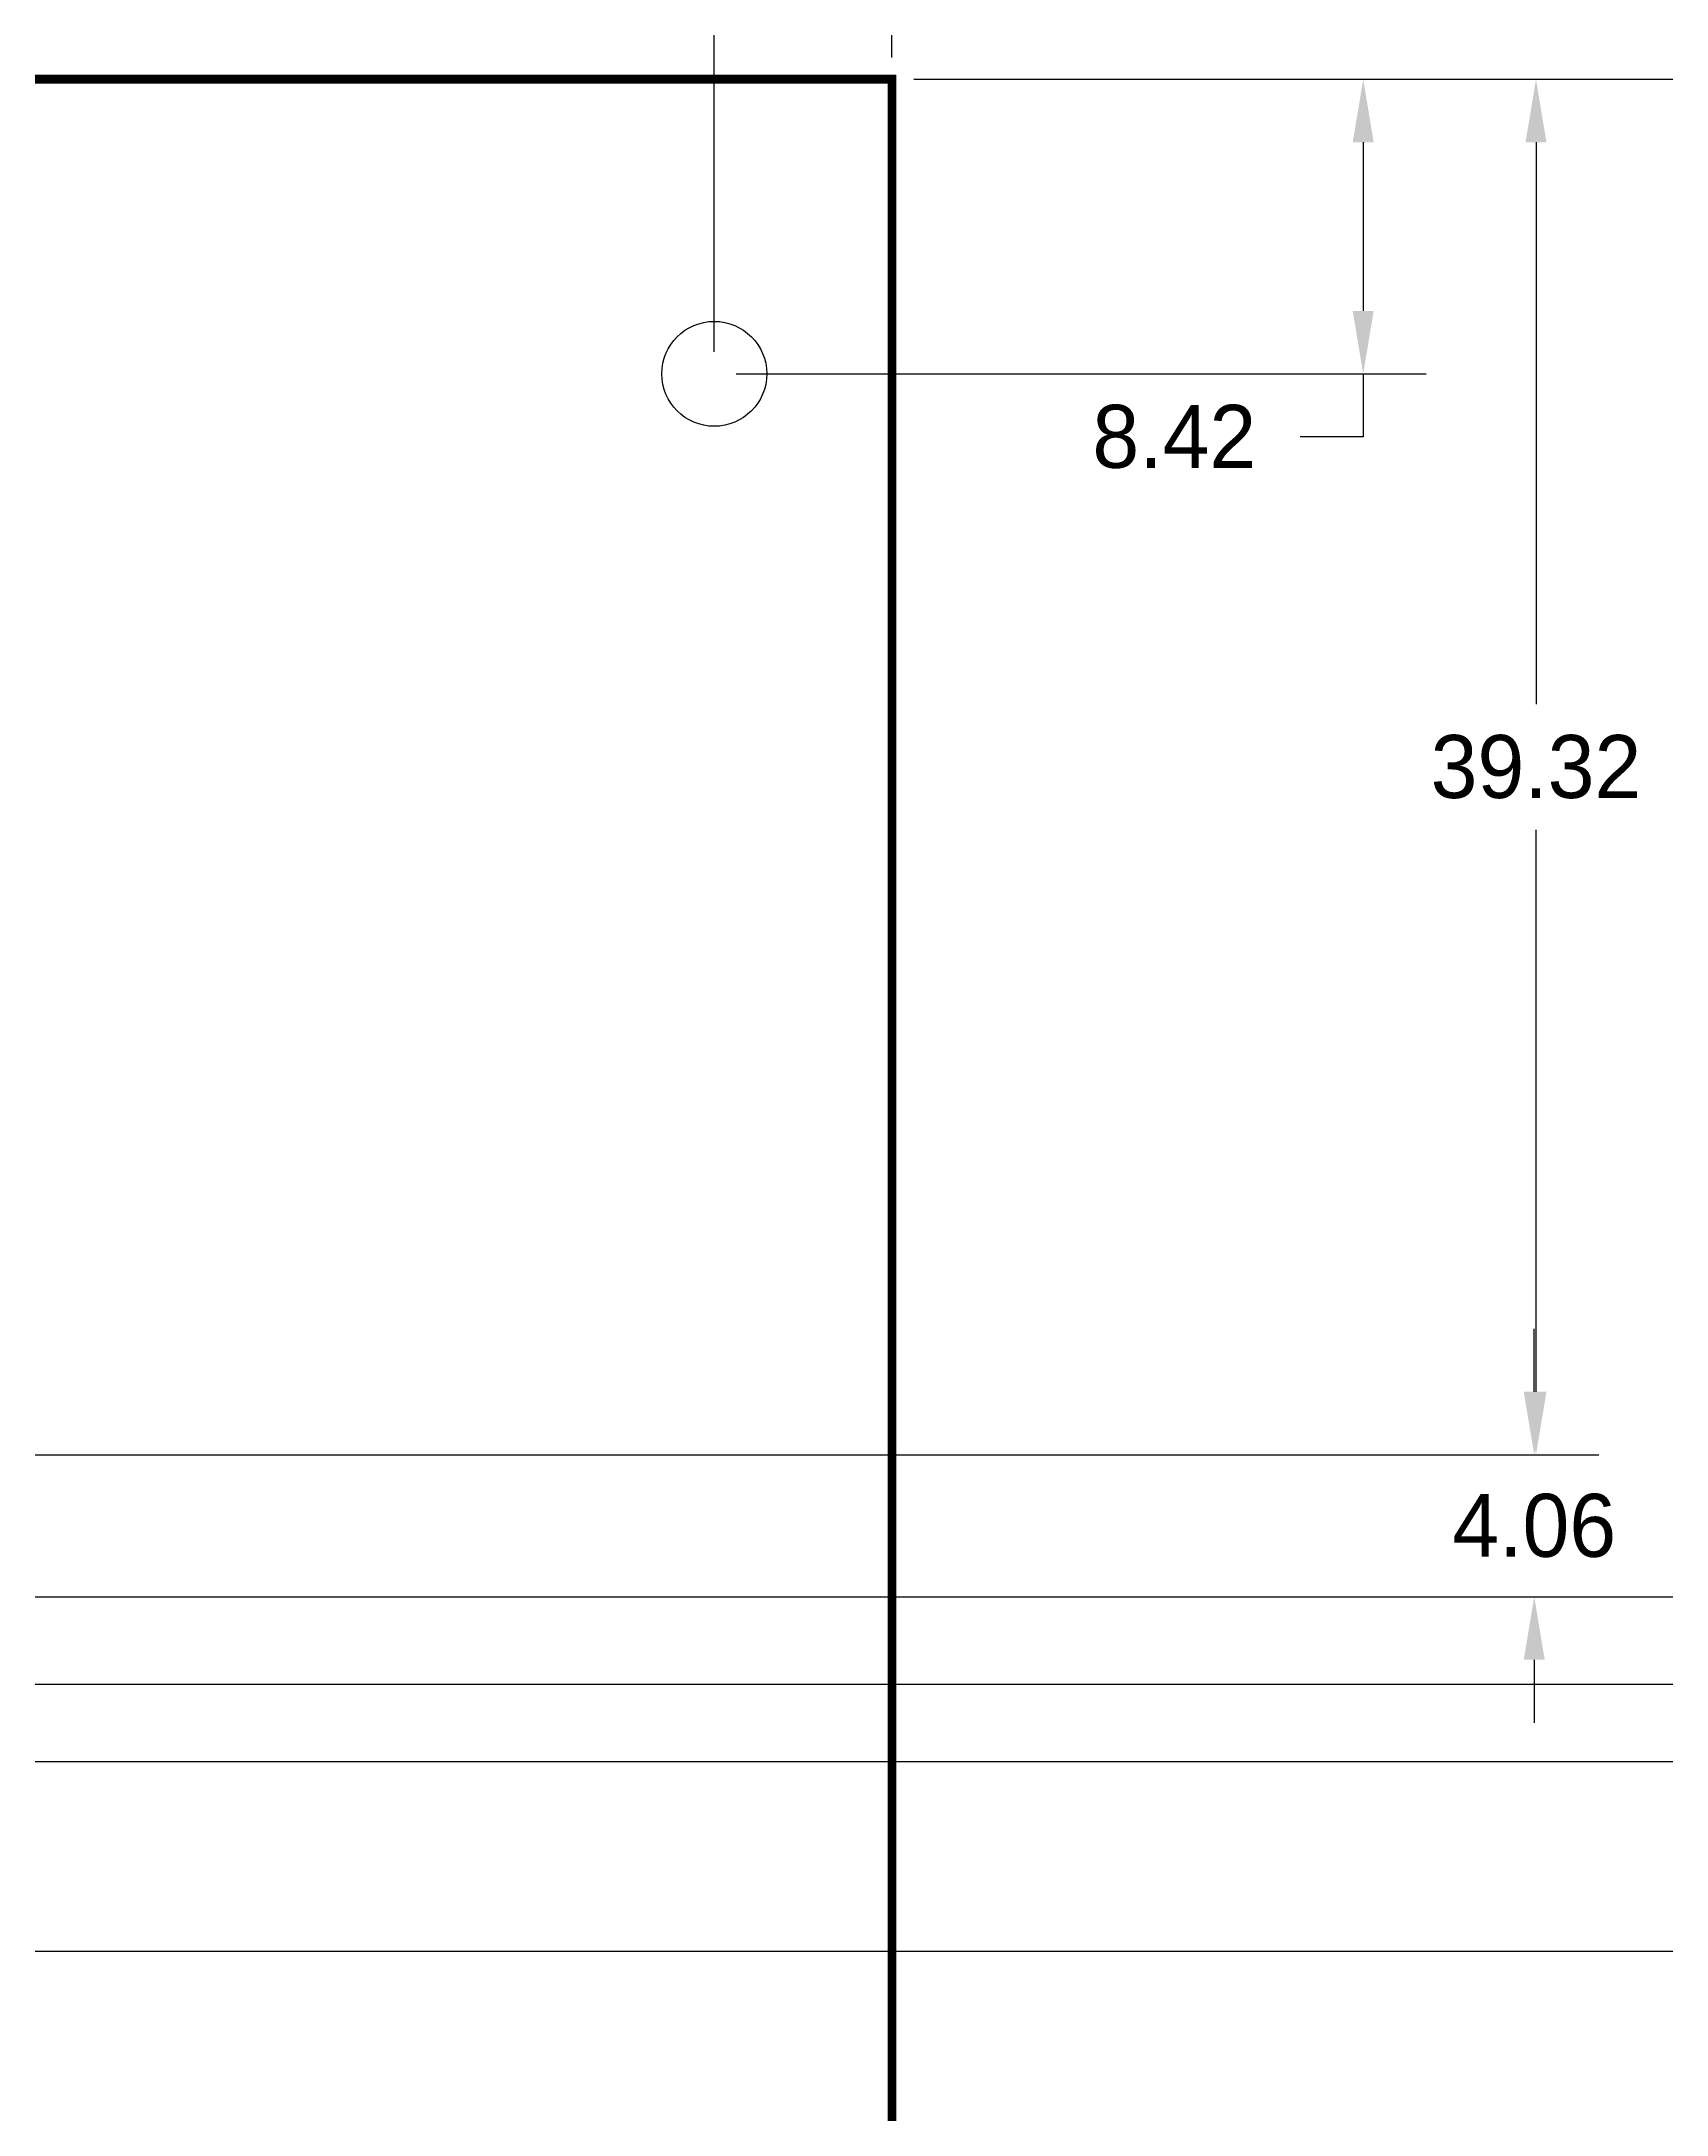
# Model space of a CAD drawing. Extents: x -8 to 251, y -10 to 232.
# Drawn here: x 157.2 to 203.7, y 87.3 to 146.6 of the extents above; entities that cross this region are included whole.
import ezdxf

# ---------------------------------------------------------------- set-up
doc = ezdxf.new("R2010")
doc.units = 0
doc.header["$MEASUREMENT"] = 0
doc.layers.get('0').update_dxf_attribs({"linetype": 'CONTINUOUS'})
doc.layers.get('Defpoints').update_dxf_attribs({"linetype": 'CONTINUOUS'})
doc.layers.add('BOARDOUTLINE', color=7, linetype='CONTINUOUS')
doc.dimstyles.new('Annotative', dxfattribs={"dimtxt": 0.18, "dimasz": 0.18, "dimexe": 0.18, "dimexo": 0.0625, "dimgap": 0.09, "dimtad": 0, "dimtih": 1, "dimtoh": 1, "dimzin": 0, "dimdsep": 46, "dimtxsty": 'Standard', "dimcen": 0.09, "dimadec": 0, "dimazin": 0, "dimtfac": 1, "dimtofl": 0, "dimtmove": 0, "dimatfit": 3, "dimfxl": 1, "dimtolj": 1, "dimtzin": 0, "dimarcsym": 0})

# ---------------------------------------------------------------- blocks, each defined once
blk = doc.blocks.new('ROUND_160')
blk.add_circle((0, 0), 1.5)
blk = doc.blocks.new('*D8')
at = {"color": 0, "linetype": 'Continuous', "lineweight": -2}
for p, q in [((5, 146.125), (5, 231.696)), ((181.53, 146.125), (181.53, 231.696)), ((6.8, 229.896), (98.212, 229.896)), ((179.73, 229.896), (108.412, 229.896))]:
    blk.add_line(p, q, dxfattribs=at)
at = {"color": 0, "linetype": 'Continuous'}
for points in [[(6.8, 230.196), (6.8, 229.596), (5, 229.896)], [(179.73, 230.196), (179.73, 229.596), (181.53, 229.896)]]:
    blk.add_solid(points, dxfattribs=at)
at = {"layer": 'Defpoints', "color": 0, "linetype": 'Continuous'}
for p in [(181.53, 229.896), (5, 145.5), (181.53, 145.5)]:
    blk.add_point(p, dxfattribs=at)
at = {"color": 0, "linetype": 'Continuous', "insert": (103.312, 229.896), "char_height": 1.8, "attachment_point": 5}
blk.add_mtext('\\A1;176.53', dxfattribs=at)
blk = doc.blocks.new('*D10')
at = {"color": 0, "linetype": 'Continuous', "lineweight": -2}
for p, q in [((176.45, 137.705), (176.45, 156.8)), ((181.53, 146.125), (181.53, 156.8)), ((174.65, 155), (172.85, 155)), ((183.33, 155), (185.13, 155))]:
    blk.add_line(p, q, dxfattribs=at)
at = {"color": 0, "linetype": 'Continuous'}
for points in [[(174.65, 155.3), (174.65, 154.7), (176.45, 155)], [(183.33, 155.3), (183.33, 154.7), (181.53, 155)]]:
    blk.add_solid(points, dxfattribs=at)
at = {"layer": 'Defpoints', "color": 0, "linetype": 'Continuous'}
for p in [(176.45, 155), (181.53, 145.5), (176.45, 137.08)]:
    blk.add_point(p, dxfattribs=at)
at = {"color": 0, "linetype": 'Continuous', "insert": (169.4, 155), "char_height": 1.8, "attachment_point": 5}
blk.add_mtext('\\A1;5.08', dxfattribs=at)
blk = doc.blocks.new('*D14')
at = {"color": 0, "linetype": 'Continuous', "lineweight": -2}
for p, q in [((182.155, 145.5), (196.8, 145.5)), ((195, 143.7), (195, 138.88)), ((177.075, 137.08), (196.8, 137.08)), ((195, 137.08), (195, 135.28)), ((195, 135.28), (193.2, 135.28))]:
    blk.add_line(p, q, dxfattribs=at)
at = {"color": 0, "linetype": 'Continuous'}
for points in [[(194.7, 143.7), (195.3, 143.7), (195, 145.5)], [(194.7, 138.88), (195.3, 138.88), (195, 137.08)]]:
    blk.add_solid(points, dxfattribs=at)
at = {"layer": 'Defpoints', "color": 0, "linetype": 'Continuous'}
for p in [(181.53, 145.5), (176.45, 137.08), (195, 137.08)]:
    blk.add_point(p, dxfattribs=at)
at = {"color": 0, "linetype": 'Continuous', "insert": (189.6, 135.28), "char_height": 1.8, "attachment_point": 5}
blk.add_mtext('\\A1;8.42', dxfattribs=at)
blk = doc.blocks.new('*D15')
at = {"color": 0, "linetype": 'Continuous', "lineweight": -2}
for p, q in [((197.425, 145.5), (249.171, 145.5)), ((247.371, 143.7), (247.371, 77.05)), ((247.371, 6.8), (247.371, 73.45)), ((182.155, 5), (249.171, 5))]:
    blk.add_line(p, q, dxfattribs=at)
at = {"color": 0, "linetype": 'Continuous'}
for points in [[(247.071, 143.7), (247.671, 143.7), (247.371, 145.5)], [(247.071, 6.8), (247.671, 6.8), (247.371, 5)]]:
    blk.add_solid(points, dxfattribs=at)
at = {"layer": 'Defpoints', "color": 0, "linetype": 'Continuous'}
for p in [(196.8, 145.5), (181.53, 5), (247.371, 5)]:
    blk.add_point(p, dxfattribs=at)
at = {"color": 0, "linetype": 'Continuous', "insert": (247.371, 75.25), "char_height": 1.8, "attachment_point": 5}
blk.add_mtext('\\A1;140.50', dxfattribs=at)
blk = doc.blocks.new('*D32')
at = {"color": 0, "linetype": 'Continuous', "lineweight": -2}
for p, q in [((181.53, 144.875), (181.53, 63.346)), ((134.5, 80.375), (134.5, 63.346)), ((136.3, 65.146), (153.665, 65.146)), ((179.73, 65.146), (162.365, 65.146))]:
    blk.add_line(p, q, dxfattribs=at)
at = {"color": 0, "linetype": 'Continuous'}
for points in [[(136.3, 65.446), (136.3, 64.846), (134.5, 65.146)], [(179.73, 65.446), (179.73, 64.846), (181.53, 65.146)]]:
    blk.add_solid(points, dxfattribs=at)
at = {"layer": 'Defpoints', "color": 0, "linetype": 'Continuous'}
for p in [(181.53, 145.5), (134.5, 81), (181.53, 65.146)]:
    blk.add_point(p, dxfattribs=at)
at = {"color": 0, "linetype": 'Continuous', "insert": (158.015, 65.146), "char_height": 1.8, "attachment_point": 5}
blk.add_mtext('\\A1;47.03', dxfattribs=at)
blk = doc.blocks.new('*D60')
at = {"color": 0, "linetype": 'Continuous', "lineweight": -2}
for p, q in [((182.155, 145.5), (201.739, 145.5)), ((199.939, 143.7), (199.939, 127.642)), ((199.939, 107.985), (199.939, 124.043)), ((122.051, 106.185), (201.739, 106.185))]:
    blk.add_line(p, q, dxfattribs=at)
at = {"color": 0, "linetype": 'Continuous'}
for points in [[(199.639, 143.7), (200.239, 143.7), (199.939, 145.5)], [(199.639, 107.985), (200.239, 107.985), (199.939, 106.185)]]:
    blk.add_solid(points, dxfattribs=at)
at = {"layer": 'Defpoints', "color": 0, "linetype": 'Continuous'}
for p in [(181.53, 145.5), (199.939, 145.5), (121.426, 106.185)]:
    blk.add_point(p, dxfattribs=at)
at = {"color": 0, "linetype": 'Continuous', "insert": (199.939, 125.843), "char_height": 1.8, "attachment_point": 5}
blk.add_mtext('\\A1;39.32', dxfattribs=at)
blk = doc.blocks.new('*D61')
at = {"color": 0, "linetype": 'Continuous', "lineweight": -2}
for p, q in [((199.889, 107.985), (199.889, 109.785)), ((122.051, 106.185), (201.689, 106.185)), ((117.585, 102.124), (201.689, 102.124)), ((199.889, 100.324), (199.889, 98.524))]:
    blk.add_line(p, q, dxfattribs=at)
at = {"color": 0, "linetype": 'Continuous'}
for points in [[(199.589, 107.985), (200.189, 107.985), (199.889, 106.185)], [(199.589, 100.324), (200.189, 100.324), (199.889, 102.124)]]:
    blk.add_solid(points, dxfattribs=at)
at = {"layer": 'Defpoints', "color": 0, "linetype": 'Continuous'}
for p in [(121.426, 106.185), (199.889, 106.185), (116.96, 102.124)]:
    blk.add_point(p, dxfattribs=at)
at = {"color": 0, "linetype": 'Continuous', "insert": (199.889, 104.154), "char_height": 1.8, "attachment_point": 5}
blk.add_mtext('\\A1;4.06', dxfattribs=at)
blk = doc.blocks.new('*D62')
at = {"color": 0, "linetype": 'Continuous', "lineweight": -2}
for p, q in [((204.995, 103.924), (204.995, 105.724)), ((204.995, 105.724), (206.795, 105.724)), ((117.585, 102.124), (206.795, 102.124)), ((111.535, 99.624), (206.795, 99.624)), ((204.995, 97.824), (204.995, 96.024))]:
    blk.add_line(p, q, dxfattribs=at)
at = {"color": 0, "linetype": 'Continuous'}
for points in [[(204.695, 103.924), (205.295, 103.924), (204.995, 102.124)], [(204.695, 97.824), (205.295, 97.824), (204.995, 99.624)]]:
    blk.add_solid(points, dxfattribs=at)
at = {"layer": 'Defpoints', "color": 0, "linetype": 'Continuous'}
for p in [(116.96, 102.124), (204.995, 102.124), (110.91, 99.624)]:
    blk.add_point(p, dxfattribs=at)
at = {"color": 0, "linetype": 'Continuous', "insert": (210.245, 105.724), "char_height": 1.8, "attachment_point": 5}
blk.add_mtext('\\A1;2.50', dxfattribs=at)
blk = doc.blocks.new('*D63')
at = {"color": 0, "linetype": 'Continuous', "lineweight": -2}
for p, q in [((209.935, 101.424), (209.935, 103.224)), ((209.935, 103.224), (211.735, 103.224)), ((111.535, 99.624), (211.735, 99.624)), ((111.585, 97.414), (211.735, 97.414)), ((209.935, 95.614), (209.935, 93.814))]:
    blk.add_line(p, q, dxfattribs=at)
at = {"color": 0, "linetype": 'Continuous'}
for points in [[(209.635, 101.424), (210.235, 101.424), (209.935, 99.624)], [(209.635, 95.614), (210.235, 95.614), (209.935, 97.414)]]:
    blk.add_solid(points, dxfattribs=at)
at = {"layer": 'Defpoints', "color": 0, "linetype": 'Continuous'}
for p in [(110.91, 99.624), (209.935, 99.624), (110.96, 97.414)]:
    blk.add_point(p, dxfattribs=at)
at = {"color": 0, "linetype": 'Continuous', "insert": (215.035, 103.224), "char_height": 1.8, "attachment_point": 5}
blk.add_mtext('\\A1;2.21', dxfattribs=at)
blk = doc.blocks.new('*D64')
at = {"color": 0, "linetype": 'Continuous', "lineweight": -2}
for p, q in [((214.976, 97.414), (214.976, 99.214)), ((214.976, 99.214), (216.776, 99.214)), ((212.36, 97.414), (216.776, 97.414)), ((214.976, 93.8), (214.976, 95.614)), ((121.625, 92), (216.776, 92))]:
    blk.add_line(p, q, dxfattribs=at)
at = {"color": 0, "linetype": 'Continuous'}
for points in [[(214.676, 95.614), (215.276, 95.614), (214.976, 97.414)], [(214.676, 93.8), (215.276, 93.8), (214.976, 92)]]:
    blk.add_solid(points, dxfattribs=at)
at = {"layer": 'Defpoints', "color": 0, "linetype": 'Continuous'}
for p in [(211.735, 97.414), (214.976, 97.414), (121, 92)]:
    blk.add_point(p, dxfattribs=at)
at = {"color": 0, "linetype": 'Continuous', "insert": (220.076, 99.214), "char_height": 1.8, "attachment_point": 5}
blk.add_mtext('\\A1;5.41', dxfattribs=at)
blk = doc.blocks.new('*D65')
at = {"color": 0, "linetype": 'Continuous', "lineweight": -2}
for p, q in [((217.401, 92), (221.8, 92)), ((220, 90.2), (220, 88.3)), ((220, 82.8), (220, 84.7)), ((135.125, 81), (221.8, 81))]:
    blk.add_line(p, q, dxfattribs=at)
at = {"color": 0, "linetype": 'Continuous'}
for points in [[(219.7, 90.2), (220.3, 90.2), (220, 92)], [(219.7, 82.8), (220.3, 82.8), (220, 81)]]:
    blk.add_solid(points, dxfattribs=at)
at = {"layer": 'Defpoints', "color": 0, "linetype": 'Continuous'}
for p in [(216.776, 92), (220, 92), (134.5, 81)]:
    blk.add_point(p, dxfattribs=at)
at = {"color": 0, "linetype": 'Continuous', "insert": (220, 86.5), "char_height": 1.8, "attachment_point": 5}
blk.add_mtext('\\A1;11.00', dxfattribs=at)

msp = doc.modelspace()

# ---------------------------------------------------------------- linework, layer by layer
at = {"layer": 'BOARDOUTLINE', "const_width": 0.254}
msp.add_lwpolyline([(5, 5), (181.53, 5), (181.53, 145.5), (67.5, 145.5), (23.5, 145.5), (5, 145.5), (5, 5)], dxfattribs=at)

# ---------------------------------------------------------------- block references
at = {"layer": 'BOARDOUTLINE'}
msp.add_blockref('ROUND_160', (176.45, 137.08), dxfattribs=at)

# ---------------------------------------------------------------- dimensions: what is measured, and where the dimension line sits
at = {"color": 1, "linetype": 'Continuous'}
for base, p1, picture, middle in [((181.53, 229.896), (5, 145.5), '*D8', (103.312, 229.896)), ((181.53, 65.146), (134.5, 81), '*D32', (158.015, 65.146))]:
    dim = msp.add_linear_dim(base=base, p1=p1, p2=(181.53, 145.5), dimstyle='Annotative', dxfattribs=at)
    dim.commit()
    dim.dimension.update_dxf_attribs({"geometry": picture, "text_midpoint": middle, "dimtype": 160})
dim = msp.add_linear_dim(base=(176.45, 155), p1=(181.53, 145.5), p2=(176.45, 137.08), dimstyle='Annotative', dxfattribs=at)
dim.commit()
dim.dimension.update_dxf_attribs({"geometry": '*D10', "text_midpoint": (169.4, 155)})
for base, p1, p2, picture, middle in [((199.938891641, 145.5), (121.426, 106.185), (181.53, 145.5), '*D60', (199.938891641, 125.8425)), ((195, 137.08), (181.53, 145.5), (176.45, 137.08), '*D14', (189.6, 135.28)), ((199.889, 106.185), (116.96, 102.124), (121.426, 106.185), '*D61', (199.889, 104.154)), ((204.995, 102.124), (110.91, 99.624), (116.96, 102.124), '*D62', (210.245, 105.724)), ((209.935, 99.624), (110.96, 97.414), (110.91, 99.624), '*D63', (215.035, 103.224)), ((214.976, 97.414), (121, 92), (211.735, 97.414), '*D64', (220.076, 99.214)), ((220, 92), (134.5, 81), (216.776, 92), '*D65', (220, 86.5))]:
    dim = msp.add_linear_dim(base=base, p1=p1, p2=p2, angle=90, dimstyle='Annotative', dxfattribs=at)
    dim.commit()
    dim.dimension.update_dxf_attribs({"geometry": picture, "text_midpoint": middle})
dim = msp.add_linear_dim(base=(247.371, 5), p1=(196.8, 145.5), p2=(181.53, 5), angle=90, dimstyle='Annotative', dxfattribs=at)
dim.commit()
dim.dimension.update_dxf_attribs({"geometry": '*D15', "text_midpoint": (247.371, 75.25), "dimtype": 160})

doc.saveas('drawing.dxf')
